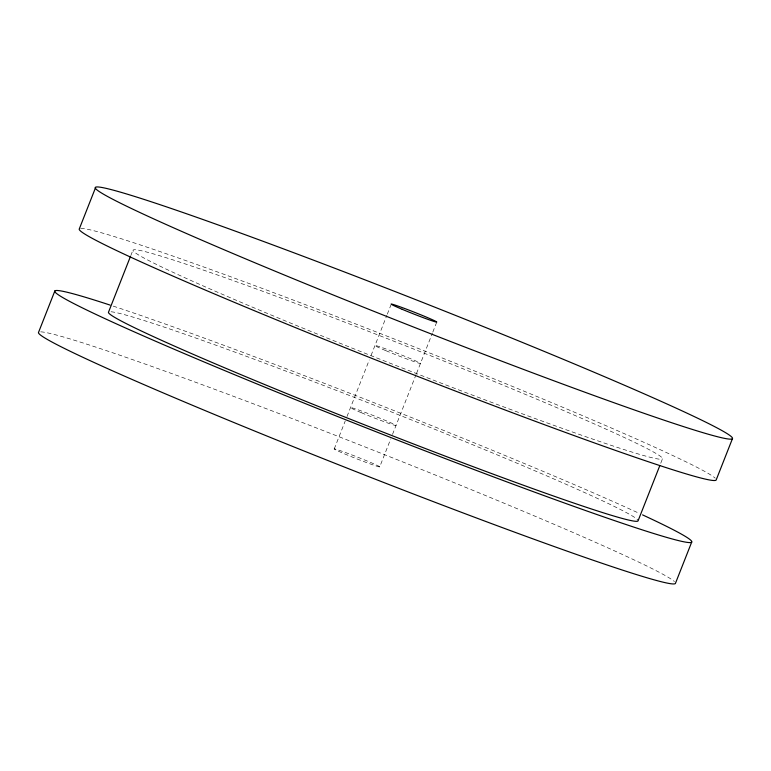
<?xml version="1.0" encoding="UTF-8"?>
<svg xmlns="http://www.w3.org/2000/svg" width="771" height="771" viewBox="0 0 771 771"><rect width="100%" height="100%" fill="white"/><g stroke="black" fill="none" stroke-linecap="round" stroke-linejoin="round"><path stroke-width="0.58" stroke-dasharray="3.85 2.89" d="M130.791 255.625L132.969 250.083M334.238 448.934L345.244 420.976M347.008 416.504L369.299 359.912M371.053 355.479L386.869 315.31M387.312 314.192L390.83 305.249M379.727 466.869A24.45 0.935 21.5 0 0 346.073 452.731A24.45 0.935 21.5 0 0 345.138 454.109A24.45 0.935 21.5 0 0 379.727 466.869L390.733 438.911M392.497 434.439L416.099 374.523M416.542 373.415L432.358 333.245M432.801 332.128L436.762 322.066M660.728 463.294L662.472 458.861A284.595 10.929 21.5 0 0 270.814 294.262A284.595 10.929 21.5 0 0 259.875 310.289A284.595 10.929 21.5 0 0 662.472 458.861M40.709 331.858A342.305 13.136 21.5 0 1 363.054 446.168A342.305 13.136 21.5 0 1 674.461 581.613M113.202 306.106A342.305 13.136 21.5 0 1 638.513 513.014M111.043 311.773A284.595 10.929 21.5 0 1 390.675 411.656A284.595 10.929 21.5 0 1 638.099 520.57M80.637 228.438A342.305 13.136 21.5 0 1 399.995 341.245A342.305 13.136 21.5 0 1 715.209 478.184M361.435 412.736A24.45 0.935 21.5 0 0 396.024 425.496A24.45 0.935 21.5 0 0 362.37 411.357A24.45 0.935 21.5 0 0 361.435 412.736M385.876 350.68A24.45 0.935 21.5 0 0 420.465 363.44A24.45 0.935 21.5 0 0 386.82 349.302A24.45 0.935 21.5 0 0 385.876 350.68"/><path stroke-width="1.16" d="M54.847 290.975L38.55 332.349A342.305 13.136 21.5 0 0 349.388 469.028A342.305 13.136 21.5 0 0 675.406 583.454L691.703 542.09M95.594 187.546L79.297 228.91A342.305 13.136 21.5 0 0 390.126 365.599A342.305 13.136 21.5 0 0 716.153 480.025L732.45 438.651A342.305 13.136 21.5 0 0 261.379 240.677A342.305 13.136 21.5 0 0 248.223 259.962A342.305 13.136 21.5 0 0 732.45 438.651M130.347 256.733L108.528 312.139A284.595 10.929 21.5 0 0 366.967 425.785A284.595 10.929 21.5 0 0 638.031 520.917L659.86 465.511M642.561 514.883A342.305 13.136 21.5 0 1 578.423 508.002A342.305 13.136 21.5 0 1 159.751 343.037A342.305 13.136 21.5 0 1 110.099 305.085M402.173 309.306A24.45 0.935 21.5 0 0 436.762 322.066A24.45 0.935 21.5 0 0 403.117 307.928A24.45 0.935 21.5 0 0 402.173 309.306"/></g></svg>
